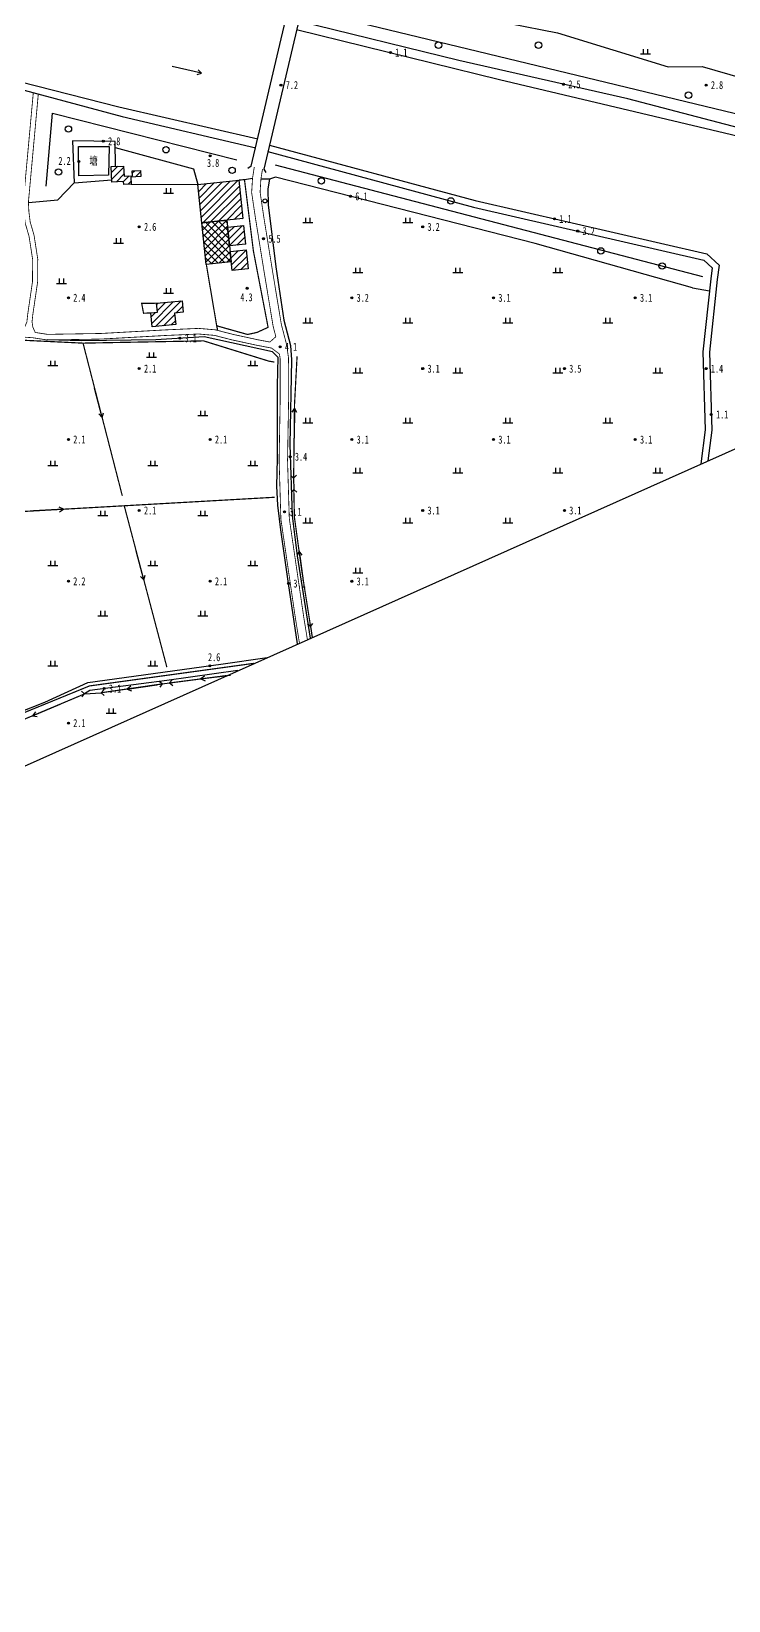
# Model space of a CAD drawing. Header units: metres. Extents: x 494039 to 619385, y 3351420 to 3402703.
# Drawn here: x 539109 to 539458, y 3373601 to 3374385 of the extents above; entities that cross this region are included whole.
import ezdxf
from ezdxf.enums import TextEntityAlignment as Align

# ---------------------------------------------------------------- set-up
doc = ezdxf.new("R2010")
doc.units = ezdxf.units.M
for name, pattern in [('2180', [0]), ('2430', [0]), ('4430', [0]), ('8521', [0]), ('9376', [0]), ('9610', [0])]:
    doc.linetypes.add(name, pattern=pattern)
for name, color, linetype in [('210100', 130, 'Continuous'), ('220200', 130, 'Continuous'), ('220900', 130, '2180'), ('230102', 141, 'Continuous'), ('261301', 141, 'Continuous'), ('310300', 8, 'Continuous'), ('310500', 8, 'Continuous'), ('380201', 8, '2430'), ('420500', 8, 'Continuous'), ('430300', 8, 'Continuous'), ('440300', 8, '4430'), ('510301', 8, 'Continuous'), ('720100', 8, 'Continuous'), ('760201', 8, '8521'), ('810100', 8, '9610'), ('810302', 8, 'Continuous'), ('810501', 8, 'Continuous'), ('810510', 8, 'Continuous'), ('范围线', 8, 'Continuous')]:
    doc.layers.add(name, color=color, linetype=linetype)
pattern_1 = [(45, (0, 0), (-1.767766953, 1.767766953), [])]

# ---------------------------------------------------------------- blocks, each defined once
blk = doc.blocks.new('gc170')
at = {"linetype": 'Continuous'}
blk.add_circle((0, 0), 0.5, dxfattribs=at)
blk = doc.blocks.new('gu')
at = {"flags": 128}
for points in [[(3.75, 0), (-3.75, 0)], [(2.71, -0.6), (3.75, 0), (3.75, 0), (2.71, 0.6)]]:
    blk.add_lwpolyline(points, dxfattribs=at)
blk = doc.blocks.new('p_point')
for radius in [0.25, 0.2, 0.15, 0.1, 0.05]:
    blk.add_circle((0, 0), radius)
blk.add_point((0, 0))
blk = doc.blocks.new('v1')
blk.add_circle((0, 0), 0.8)
blk = doc.blocks.new('vm')
at = {"linetype": 'Continuous'}
for p, q in [((1.25, 0), (-1.25, 0)), ((-0.5, 0), (-0.5, 1.3)), ((0.5, 1.3), (0.5, 0))]:
    blk.add_line(p, q, dxfattribs=at)
blk = doc.blocks.new('1-3&1-4')
at = {"layer": '310300', "linetype": 'Continuous'}
h = blk.add_hatch(dxfattribs=at)
h.set_pattern_fill('ANSI31', color=8, scale=20, style=0)
h.set_pattern_definition(pattern_1)
h.paths.add_polyline_path([(539155.0113, 3374318.1333), (539155.2717, 3374313.0303), (539159.4741, 3374313.2447), (539159.3499, 3374315.6787), (539163.4498, 3374315.8879), (539163.6043, 3374312.8605), (539158.7171, 3374312.6111), (539158.8939, 3374309.1454), (539155.1675, 3374308.9552), (539155.0925, 3374310.4254), (539149.2317, 3374310.1263), (539148.8392, 3374317.8183)])
h = blk.add_hatch(dxfattribs=at)
h.set_pattern_fill('ANSI31', color=8, scale=20, style=0)
h.set_pattern_definition(pattern_1)
h.paths.add_polyline_path([(539194.2677, 3374289.7127), (539192.2626, 3374308.9586), (539212.6447, 3374311.082), (539214.6498, 3374291.8361)])
h = blk.add_hatch(dxfattribs=at)
h.set_pattern_fill('ANSI31', color=8, scale=20, style=0)
h.set_pattern_definition(pattern_1)
h.paths.add_polyline_path([(539207.0869, 3374287.6174), (539215.0561, 3374288.4477), (539216.0389, 3374279.0145), (539208.0696, 3374278.1842)])
h = blk.add_hatch(dxfattribs=at)
h.set_pattern_fill('ANSI31', color=8, scale=20, style=0)
h.set_pattern_definition(pattern_1)
h.paths.add_polyline_path([(539208.3596, 3374275.4013), (539216.3288, 3374276.2316), (539217.3109, 3374266.8054), (539209.3416, 3374265.9751)])
h = blk.add_hatch(dxfattribs=at)
h.set_pattern_fill('ANSI31', color=8, scale=20, style=0)
h.set_pattern_definition(pattern_1)
h.paths.add_polyline_path([(539171.984, 3374245.0457), (539171.5549, 3374249.5722), (539184.2979, 3374250.7801), (539184.8408, 3374245.0523), (539180.581, 3374244.6485), (539181.125, 3374238.9101), (539169.2761, 3374237.7869), (539168.6182, 3374244.7266)])
at = {"layer": '310500', "linetype": 'Continuous'}
h = blk.add_hatch(dxfattribs=at)
h.set_pattern_fill('ANSI37', color=8, scale=20, style=0)
h.set_pattern_definition([(45, (0, 0), (-1.767766953, 1.767766953), []), (135, (0, 0), (-1.767766953, -1.767766953), [])])
h.paths.add_polyline_path([(539208.8956, 3374270.2559), (539196.43, 3374268.9572), (539194.2677, 3374289.7127), (539206.7333, 3374291.0114)])
at = {"layer": '210100', "color": 141, "linetype": 'Continuous', "elevation": 1.1, "flags": 128}
for points in [[(538954.4798, 3374398.15), (539152.7652, 3374347.7496), (539222.1288, 3374331.6531)], [(539241.5646, 3374386.3758), (539343.0058, 3374361.3818), (539587.7518, 3374303.4615)], [(539228.0008, 3374328.6253), (539330.8142, 3374300.8319), (539446.756, 3374274.1867), (539452.8219, 3374268.5991), (539451.9089, 3374261.3407), (539447.958, 3374225.1155), (539449.1554, 3374186.1711), (539447.2299, 3374170.8721)]]:
    blk.add_lwpolyline(points, dxfattribs=at)
at = {"layer": '220200', "color": 141, "linetype": 'Continuous', "const_width": 0.6, "flags": 128}
blk.add_lwpolyline([(539029.6295, 3374220.0543), (539100.6511, 3374231.2664), (539134.7828, 3374229.6197), (539195.0176, 3374230.759), (539227.6125, 3374220.6461), (539230.4149, 3374220.1797)], dxfattribs=at)
for points, elevation in [([(539134.7828, 3374229.6197), (539154.423, 3374153.302)], 2.1214), ([(539240.0984, 3374162.1266), (539240.5041, 3374198.4717), (539241.8107, 3374223.0497)], 2.9703), ([(539037.1008, 3374142.6831), (539090.2697, 3374144.6618), (539230.594, 3374152.5938)], 2.1214), ([(539248.5694, 3374087.9388), (539244.1569, 3374115.8842), (539240.4749, 3374142.6431), (539240.181, 3374156.4647)], 2.9703), ([(539155.3871, 3374148.3426), (539176.7022, 3374067.6774)], 2.1214), ([(539206.6456, 3374063.4987), (539178.0572, 3374059.7809)], 1.8921), ([(539174.3628, 3374059.3072), (539143.8625, 3374054.9008)], 1.8921), ([(539135.5167, 3374054.3182), (539088.7113, 3374034.6365)], 1.8921)]:
    blk.add_lwpolyline(points, dxfattribs=dict(at, elevation=elevation))
at = {"layer": '220900', "color": 141, "linetype": 'Continuous'}
for p, q in [((539240.0984, 3374162.1266), (539238.6637, 3374163.52)), ((539240.0984, 3374162.1266), (539241.4918, 3374163.5613)), ((539240.181, 3374156.4647), (539238.7876, 3374155.03)), ((539240.181, 3374156.4647), (539241.6157, 3374155.0713)), ((539248.5694, 3374087.9388), (539246.968, 3374089.1369)), ((539248.5694, 3374087.9388), (539249.7675, 3374089.5402)), ((539135.5167, 3374054.3182), (539134.0074, 3374055.6305)), ((539143.8625, 3374054.9008), (539145.1748, 3374056.4101)), ((539174.3628, 3374059.3072), (539172.7802, 3374060.5301)), ((539174.3628, 3374059.3072), (539173.1399, 3374057.7246)), ((539178.0572, 3374059.7809), (539179.2801, 3374061.3635)), ((539178.0572, 3374059.7809), (539179.6398, 3374058.558)), ((539135.5167, 3374054.3182), (539134.2044, 3374052.8089)), ((539143.8625, 3374054.9008), (539145.3718, 3374053.5885))]:
    blk.add_line(p, q, dxfattribs=at)
at = {"layer": '220900', "color": 141, "linetype": '2180', "flags": 128}
for points, elevation in [([(539240.0984, 3374162.1266), (539240.181, 3374156.4647)], 2.9703), ([(539248.5694, 3374087.9388), (539249.345, 3374082.5555)], 2.9703), ([(539174.3628, 3374059.3072), (539178.0572, 3374059.7809)], 1.8921), ([(539135.5167, 3374054.3182), (539143.8625, 3374054.9008)], 1.8921)]:
    blk.add_lwpolyline(points, dxfattribs=dict(at, elevation=elevation))
at = {"layer": '230102', "color": 141, "linetype": 'Continuous', "elevation": 2.1856, "flags": 128}
blk.add_lwpolyline([(539132.4804, 3374327.8663), (539147.7901, 3374327.8309), (539147.4783, 3374313.5358), (539132.7631, 3374313.2809)], close=True, dxfattribs=at)
at = {"layer": '310300', "color": 8, "linetype": 'Continuous', "flags": 128}
for points, elevation in [([(539155.0113, 3374318.1333), (539155.2717, 3374313.0303), (539159.4741, 3374313.2447), (539159.3499, 3374315.6787), (539163.4498, 3374315.8879), (539163.6043, 3374312.8605), (539158.7171, 3374312.6111), (539158.8939, 3374309.1454), (539155.1675, 3374308.9552), (539155.0925, 3374310.4254), (539149.2317, 3374310.1263), (539148.8392, 3374317.8183)], 4.8905), ([(539194.2677, 3374289.7127), (539192.2626, 3374308.9586), (539212.6447, 3374311.082), (539214.6498, 3374291.8361)], 7.0192), ([(539207.0869, 3374287.6174), (539215.0561, 3374288.4477), (539216.0389, 3374279.0145), (539208.0696, 3374278.1842)], 7.0192), ([(539208.3596, 3374275.4013), (539216.3288, 3374276.2316), (539217.3109, 3374266.8054), (539209.3416, 3374265.9751)], 7.0192), ([(539171.984, 3374245.0457), (539171.5549, 3374249.5722), (539184.2979, 3374250.7801), (539184.8408, 3374245.0523), (539180.581, 3374244.6485), (539181.125, 3374238.9101), (539169.2761, 3374237.7869), (539168.6182, 3374244.7266)], 5.8788)]:
    blk.add_lwpolyline(points, close=True, dxfattribs=dict(at, elevation=elevation))
at = {"layer": '310500', "color": 8, "linetype": 'Continuous', "elevation": 10.0196, "flags": 128}
blk.add_lwpolyline([(539208.8956, 3374270.2559), (539196.43, 3374268.9572), (539194.2677, 3374289.7127), (539206.7333, 3374291.0114)], close=True, dxfattribs=at)
at = {"layer": '380201', "color": 8, "linetype": '2430', "const_width": 0.6, "flags": 128}
blk.add_lwpolyline([(539196.43, 3374268.9572), (539201.6178, 3374238.2867), (539217.0523, 3374233.9444), (539221.713, 3374234.9514), (539227.3204, 3374237.5175), (539219.9549, 3374275.756), (539215.4981, 3374311.3478), (539212.6447, 3374311.082)], dxfattribs=at)
at = {"layer": '380201', "color": 8, "linetype": '2430', "const_width": 0.6, "elevation": 3.6868, "flags": 128}
blk.add_lwpolyline([(539171.5549, 3374249.5722), (539164.1148, 3374249.4821), (539165.0382, 3374244.5587), (539168.6182, 3374244.7266)], dxfattribs=at)
at = {"layer": '420500', "color": 8, "linetype": 'Continuous', "const_width": 0.4, "flags": 128}
for points in [[(539103.6623, 3374235.5229), (539105.2395, 3374236.8767), (539106.7181, 3374240.2079), (539107.1574, 3374244.299), (539109.4995, 3374260.1999), (539109.6024, 3374271.3523), (539107.7868, 3374283.0403), (539105.846, 3374289.665), (539105.1642, 3374295.2318), (539104.9025, 3374299.9609), (539109.9217, 3374354.8196)], [(539110.8825, 3374234.9568), (539109.688, 3374237.5923), (539109.2902, 3374240.2606), (539109.6892, 3374243.9768), (539112.0495, 3374260.0013), (539112.156, 3374271.5376), (539110.2827, 3374283.5973), (539108.3535, 3374290.1823), (539107.7073, 3374295.4577), (539107.4607, 3374299.9149), (539112.423, 3374354.1513)], [(539231.1954, 3374232.8222), (539229.8413, 3374238.0111), (539225.3561, 3374265.0983), (539220.9752, 3374292.2435), (539219.0997, 3374304.8577), (539219.5395, 3374312.0532), (539220.4176, 3374317.6321)], [(539246.9708, 3374081.4959), (539245.1598, 3374092.5894), (539237.9161, 3374141.9869), (539237.0389, 3374171.0779), (539237.5922, 3374202.3147), (539237.5496, 3374222.0661), (539236.6314, 3374228.6472), (539233.9592, 3374238.8874), (539229.5067, 3374265.7769), (539225.1314, 3374292.8878), (539223.3245, 3374305.0407), (539223.7253, 3374311.5969), (539224.5234, 3374316.6678)], [(539110.8825, 3374234.9568), (539117.0356, 3374234.0038), (539143.6511, 3374234.446), (539175.8488, 3374236.2326), (539192.5548, 3374236.9879), (539200.9488, 3374236.2721), (539209.7286, 3374234.007), (539222.1204, 3374231.3201), (539228.199, 3374230.1697), (539231.1954, 3374232.8222)], [(539025.8407, 3374220.9381), (539069.6382, 3374228.4946), (539101.7798, 3374232.8432), (539109.5673, 3374232.3292), (539116.8434, 3374231.2023), (539143.7519, 3374231.6494), (539175.9895, 3374233.4382), (539192.4989, 3374234.1846), (539200.4771, 3374233.5043), (539209.0825, 3374231.2842), (539221.5637, 3374228.5779), (539229.0264, 3374227.1656), (539233.0064, 3374224.1932)], [(539242.9988, 3374079.7232), (539241.0035, 3374091.9457), (539233.7196, 3374141.6164), (539232.832, 3374171.0518), (539233.3863, 3374202.3474), (539233.3445, 3374221.7696), (539233.0064, 3374224.1932)]]:
    blk.add_lwpolyline(points, dxfattribs=at)
at = {"layer": '430300', "color": 8, "linetype": 'Continuous'}
for p, q in [((539218.9184, 3374317.9842), (539217.2183, 3374316.9308)), ((539225.1573, 3374316.5189), (539226.2107, 3374314.8188))]:
    blk.add_line(p, q, dxfattribs=at)
at = {"layer": '430300', "color": 8, "linetype": 'Continuous', "flags": 128}
for points in [[(539218.9184, 3374317.9842), (539237.3733, 3374396.5593)], [(539243.6123, 3374395.094), (539225.1573, 3374316.5189)]]:
    blk.add_lwpolyline(points, dxfattribs=at)
at = {"layer": '440300', "color": 8, "linetype": '4430', "const_width": 0.6, "flags": 128}
blk.add_lwpolyline([(539049.0747, 3374021.5886), (539079.7753, 3374034.5095), (539138.0078, 3374058.3055), (539220.3476, 3374069.6139)], dxfattribs=at)
at = {"layer": '760201', "color": 8, "linetype": '8521', "flags": 128}
for points in [[(538947.0039, 3374396.2495), (539046.8215, 3374371.6793), (539154.2984, 3374342.9627), (539221.1065, 3374327.3003)], [(539604.2613, 3374362.7773), (539602.4731, 3374362.4201), (539602.4812, 3374360.8323), (539600.9116, 3374314.7845), (539599.6282, 3374310.091), (539595.3752, 3374308.5348), (539585.6664, 3374308.8066), (539497.5761, 3374328.0286), (539407.2478, 3374351.637), (539322.719, 3374370.845), (539242.5368, 3374390.5153)], [(539227.2436, 3374325.4015), (539330.0114, 3374297.6204), (539445.1593, 3374271.1577), (539449.3252, 3374267.3202), (539448.6216, 3374261.7267), (539444.6428, 3374225.2446), (539445.8394, 3374186.3279), (539443.6956, 3374169.2948)], [(539439.6086, 3374257.3115), (539360.9268, 3374279.4862), (539231.0702, 3374312.5228), (539228.0731, 3374311.5657), (539227.2196, 3374306.7349), (539227.3253, 3374298.6972), (539231.1107, 3374267.819), (539235.1486, 3374241.1764), (539238.5518, 3374228.4792)], [(539242.0594, 3374079.304), (539237.5434, 3374109.5001), (539233.7172, 3374136.2451), (539232.1652, 3374148.7239), (539231.6821, 3374158.2156), (539231.9436, 3374171.803), (539232.0771, 3374208.5104), (539232.3509, 3374222.4915), (539229.4831, 3374225.3391), (539195.3696, 3374232.824), (539171.2284, 3374231.3521), (539134.2212, 3374230.7067), (539116.8434, 3374231.2023)], [(539238.5518, 3374228.4792), (539238.9871, 3374221.3399), (539238.1197, 3374178.8891), (539239.298, 3374143.2712), (539241.8487, 3374123.2965), (539248.3672, 3374082.1191)], [(539024.6563, 3374219.3722), (539030.0938, 3374184.7802), (539033.9435, 3374146.6805), (539040.5149, 3374125.4034), (539050.7111, 3374088.0689), (539059.1148, 3374060.7514), (539041.2605, 3374043.0218), (539048.4214, 3374023.2498), (539066.1558, 3374030.7151), (539115.702, 3374050.1882), (539137.2562, 3374060.006), (539203.7461, 3374069.1266), (539226.7909, 3374072.4896)], [(539212.2046, 3374065.9797), (539176.7622, 3374060.9979), (539138.196, 3374056.1057), (539135.5167, 3374054.3182)]]:
    blk.add_lwpolyline(points, dxfattribs=at)
at = {"layer": '760201', "color": 8, "linetype": '8521', "elevation": 2.7558, "flags": 128}
blk.add_lwpolyline([(539151.0797, 3374317.9327), (539150.8728, 3374330.3805), (539129.5218, 3374330.7851), (539130.4145, 3374309.7968), (539149.1733, 3374311.2715)], dxfattribs=at)
at = {"layer": '810100', "color": 8, "linetype": '9610', "flags": 128}
for points in [[(539246.0322, 3374404.9902), (539293.8409, 3374393.8227), (539300.4643, 3374398.7444), (539371.9599, 3374384.7238), (539427.4012, 3374367.6564), (539444.3512, 3374367.9094), (539492.1359, 3374353.972), (539496.1752, 3374390.3466), (539583.5891, 3374372.3935), (539586.6705, 3374440.1696), (539537.3463, 3374456.0635), (539540.4165, 3374474.0514)], [(539150.9223, 3374327.4038), (539190.0542, 3374316.6999), (539192.2626, 3374308.9586)], [(539107.4607, 3374299.9149), (539122.1232, 3374301.2703), (539130.4145, 3374309.7968)], [(539215.4981, 3374311.3478), (539219.5395, 3374312.0532)], [(539439.6086, 3374257.3115), (539447.9634, 3374255.6908)]]:
    blk.add_lwpolyline(points, dxfattribs=at)
for points, elevation in [([(539158.8939, 3374309.1454), (539192.2626, 3374308.9586)], 2.6688), ([(539228.0731, 3374311.5657), (539223.7253, 3374311.5969)], 6.0181), ([(539201.6178, 3374238.2867), (539201.7828, 3374236.0569)], 2.9881)]:
    blk.add_lwpolyline(points, dxfattribs=dict(at, elevation=elevation))
at = {"layer": '810510', "color": 8, "linetype": '9376', "flags": 128}
for points, elevation in [([(539258.2422, 3374393.3575), (539510.0997, 3374332.5622), (539590.0876, 3374315.3407)], 3.0487), ([(539116.3633, 3374308.1034), (539119.5819, 3374344.6271), (539211.6966, 3374321.2608)], 2.5419)]:
    blk.add_lwpolyline(points, dxfattribs=dict(at, elevation=elevation))
blk.add_lwpolyline([(539230.862, 3374318.6509), (539444.5549, 3374262.8681)], dxfattribs=at)
at = {"layer": '范围线', "color": 8}
blk.add_lwpolyline([(535819.6419, 3373601.2022), (537627.1126, 3373688.2437), (538787.7298, 3373876.5354), (540484.0612, 3374633.6129), (539516.8326, 3374541.113), (537774.5038, 3374098.173), (535819.6419, 3373601.2022)], dxfattribs=at)
at = {"layer": '261301', "color": 141, "linetype": 'Continuous', "xscale": 2, "yscale": 2}
for p, rotation in [((539186.7537, 3374366.1868, 1.1), 347.4702548570877), ((539142.4561, 3374199.803, 2.1214), 284.4334382367946), ((539240.4054, 3374189.6266, 2.9703), 89.35849772860321), ((539117.4774, 3374146.1998, 2.1214), 3.237211542489153), ((539163.267, 3374118.5219, 2.1214), 284.8001312256783), ((539243.8411, 3374118.1792, 2.9703), 97.83254351858805), ((539201.1074, 3374062.7784, 1.8921), 187.4087652093409), ((539164.1932, 3374057.838, 1.8921), 188.2223652784267), ((539116.4276, 3374046.2912, 1.8921), 202.8041411645061)]:
    blk.add_blockref('gu', p, dxfattribs=dict(at, rotation=rotation))
at = {"layer": '510301', "color": 8, "linetype": 'Continuous', "xscale": 2, "yscale": 2}
blk.add_blockref('gc170', (539225.718, 3374300.6692, 5.9753), dxfattribs=at)
at = {"layer": '720100', "color": 8, "linetype": 'Continuous', "xscale": 2, "yscale": 2, "zscale": 2}
for p in [(539288.4669, 3374374.8196, 1.1), (539233.7569, 3374358.6012, 7.2083), (539375.0208, 3374358.9601, 2.5), (539446.3236, 3374358.5759, 2.8455), (539144.925, 3374330.4932, 2.7558), (539198.3294, 3374323.1738, 3.7913), (539132.6255, 3374320.3766, 2.1856), (539268.5123, 3374302.9972, 6.1128), (539370.5208, 3374291.6897, 1.1), (539162.902, 3374287.7463, 2.5864), (539304.6139, 3374287.7208, 3.1828), (539382.1165, 3374285.6459, 3.1613), (539225.0464, 3374281.8138, 5.4544), (539127.4745, 3374252.3189, 2.4016), (539216.8537, 3374257.0166, 4.2728), (539269.1864, 3374252.2934, 3.2), (539340.0412, 3374252.2935, 3.1), (539410.896, 3374252.2937, 3.093), (539183.1467, 3374232.0788, 3.0728), (539233.3104, 3374227.7878, 4.1), (539162.9018, 3374216.8915, 2.1), (539304.6138, 3374216.8661, 3.1), (539375.4685, 3374216.8662, 3.5269), (539446.3233, 3374216.8663, 1.3512), (539448.9148, 3374193.9985, 1.1), (539127.4744, 3374181.4641, 2.0728), (539198.3292, 3374181.4642, 2.0589), (539269.1863, 3374181.4386, 3.1), (539340.0411, 3374181.4387, 3.1), (539410.8959, 3374181.4389, 3.1), (539238.3188, 3374172.8714, 3.3565), (539162.9017, 3374146.0367, 2.1235), (539235.5705, 3374145.3603, 3.1), (539304.6136, 3374146.0113, 3.1), (539375.4684, 3374146.0114, 3.1443), (539127.4742, 3374110.6093, 2.1662), (539198.329, 3374110.6094, 2.113), (539269.1861, 3374110.5838, 3.1), (539237.5434, 3374109.5001, 3.1), (539198.1343, 3374068.3568, 2.6271), (539145.3236, 3374057.0098, 3.0849), (539127.4741, 3374039.7545, 2.1)]:
    blk.add_blockref('p_point', p, dxfattribs=at)
at = {"layer": '810302', "color": 8, "linetype": 'Continuous', "xscale": 2, "yscale": 2}
for p in [(539416.0322, 3374373.972), (539177.4607, 3374304.4303), (539247.2196, 3374289.6743), (539297.2196, 3374289.6743), (539152.4607, 3374279.4303), (539272.2196, 3374264.6743), (539322.2196, 3374264.6743), (539372.2196, 3374264.6743), (539124.0982, 3374259.3324), (539177.4607, 3374254.4303), (539247.2196, 3374239.6743), (539297.2196, 3374239.6743), (539347.2196, 3374239.6743), (539397.2196, 3374239.6743), (539119.6563, 3374218.2497), (539169.0895, 3374222.4004), (539219.6563, 3374218.2497), (539272.2196, 3374214.6743), (539322.2196, 3374214.6743), (539372.2196, 3374214.6743), (539422.2196, 3374214.6743), (539194.6563, 3374193.2497), (539247.2196, 3374189.6743), (539297.2196, 3374189.6743), (539347.2196, 3374189.6743), (539397.2196, 3374189.6743), (539119.6563, 3374168.2497), (539169.6563, 3374168.2497), (539219.6563, 3374168.2497), (539272.2196, 3374164.6743), (539322.2196, 3374164.6743), (539372.2196, 3374164.6743), (539422.2196, 3374164.6743), (539144.6563, 3374143.2497), (539194.6563, 3374143.2497), (539247.2196, 3374139.6743), (539297.2196, 3374139.6743), (539347.2196, 3374139.6743), (539119.6563, 3374118.2497), (539169.6563, 3374118.2497), (539219.6563, 3374118.2497), (539272.2196, 3374114.6743), (539144.6563, 3374093.2497), (539194.6563, 3374093.2497), (539119.6563, 3374068.2497), (539169.6563, 3374068.2497), (539148.8709, 3374044.4875)]:
    blk.add_blockref('vm', p, dxfattribs=at)
at = {"layer": '810501', "color": 8, "linetype": 'Continuous', "xscale": 2, "yscale": 2}
for p in [(539312.5369, 3374378.5348), (539362.5369, 3374378.5348), (539437.5369, 3374353.5348), (539127.4841, 3374336.6282, 1.5132), (539176.2899, 3374326.2713, 1.5132), (539122.529, 3374315.1436, 1.5132), (539209.3138, 3374315.9632, 1.5132), (539253.9413, 3374310.7025), (539318.7253, 3374300.6908), (539393.7253, 3374275.6908), (539424.3537, 3374268.1598)]:
    blk.add_blockref('v1', p, dxfattribs=at)
at = {"color": 8, "width": 0.75}
blk.add_text('塘', height=4, dxfattribs=at).set_placement((539140.1025, 3374320.676, 2.1856), align=Align.MIDDLE_CENTER)
at = {"layer": '720100', "color": 8, "width": 0.75}
for s, p in [('1.1', (539290.8669, 3374374.8196, 1.1)), ('7.2', (539236.1569, 3374358.6012, 7.2083)), ('2.5', (539377.4208, 3374358.9601, 2.5)), ('2.8', (539448.7236, 3374358.5759, 2.8455)), ('2.8', (539147.325, 3374330.4932, 2.7558)), ('2.2', (539122.485, 3374320.7015, 2.1856)), ('3.8', (539196.7691, 3374319.7036, 3.7913)), ('6.1', (539270.9123, 3374302.9972, 6.1128)), ('1.1', (539372.9208, 3374291.6897, 1.1)), ('2.6', (539165.302, 3374287.7463, 2.5864)), ('5.5', (539227.4464, 3374281.8138, 5.4544)), ('3.2', (539307.0139, 3374287.7208, 3.1828)), ('3.2', (539384.5165, 3374285.6459, 3.1613)), ('2.4', (539129.8745, 3374252.3189, 2.4016)), ('4.3', (539213.4447, 3374252.5564, 4.2728)), ('3.2', (539271.5864, 3374252.2934, 3.2)), ('3.1', (539342.4412, 3374252.2935, 3.1)), ('3.1', (539413.296, 3374252.2937, 3.093)), ('3.1', (539185.5467, 3374232.0788, 3.0728)), ('4.1', (539235.7104, 3374227.7878, 4.1)), ('2.1', (539165.3018, 3374216.8915, 2.1)), ('3.1', (539307.0138, 3374216.8661, 3.1)), ('3.5', (539377.8685, 3374216.8662, 3.5269)), ('1.4', (539448.7233, 3374216.8663, 1.3512)), ('1.1', (539451.3148, 3374193.9985, 1.1)), ('2.1', (539129.8744, 3374181.4641, 2.0728)), ('2.1', (539200.7292, 3374181.4642, 2.0589)), ('3.1', (539271.5863, 3374181.4386, 3.1)), ('3.1', (539342.4411, 3374181.4387, 3.1)), ('3.1', (539413.2959, 3374181.4389, 3.1)), ('3.4', (539240.7188, 3374172.8714, 3.3565)), ('2.1', (539165.3017, 3374146.0367, 2.1235)), ('3.1', (539237.9705, 3374145.3603, 3.1)), ('3.1', (539307.0136, 3374146.0113, 3.1)), ('3.1', (539377.8684, 3374146.0114, 3.1443)), ('2.2', (539129.8742, 3374110.6093, 2.1662)), ('2.1', (539200.729, 3374110.6094, 2.113)), ('3.1', (539239.9434, 3374109.5001, 3.1)), ('3.1', (539271.5861, 3374110.5838, 3.1)), ('2.6', (539197.2943, 3374072.6975, 2.6271)), ('3.1', (539147.7236, 3374057.0098, 3.0849)), ('2.1', (539129.8741, 3374039.7545, 2.1))]:
    blk.add_text(s, height=4, dxfattribs=at).set_placement(p, align=Align.MIDDLE_LEFT)

msp = doc.modelspace()

# ---------------------------------------------------------------- block references
msp.add_blockref('1-3&1-4', (0, 0))

doc.saveas('drawing.dxf')
